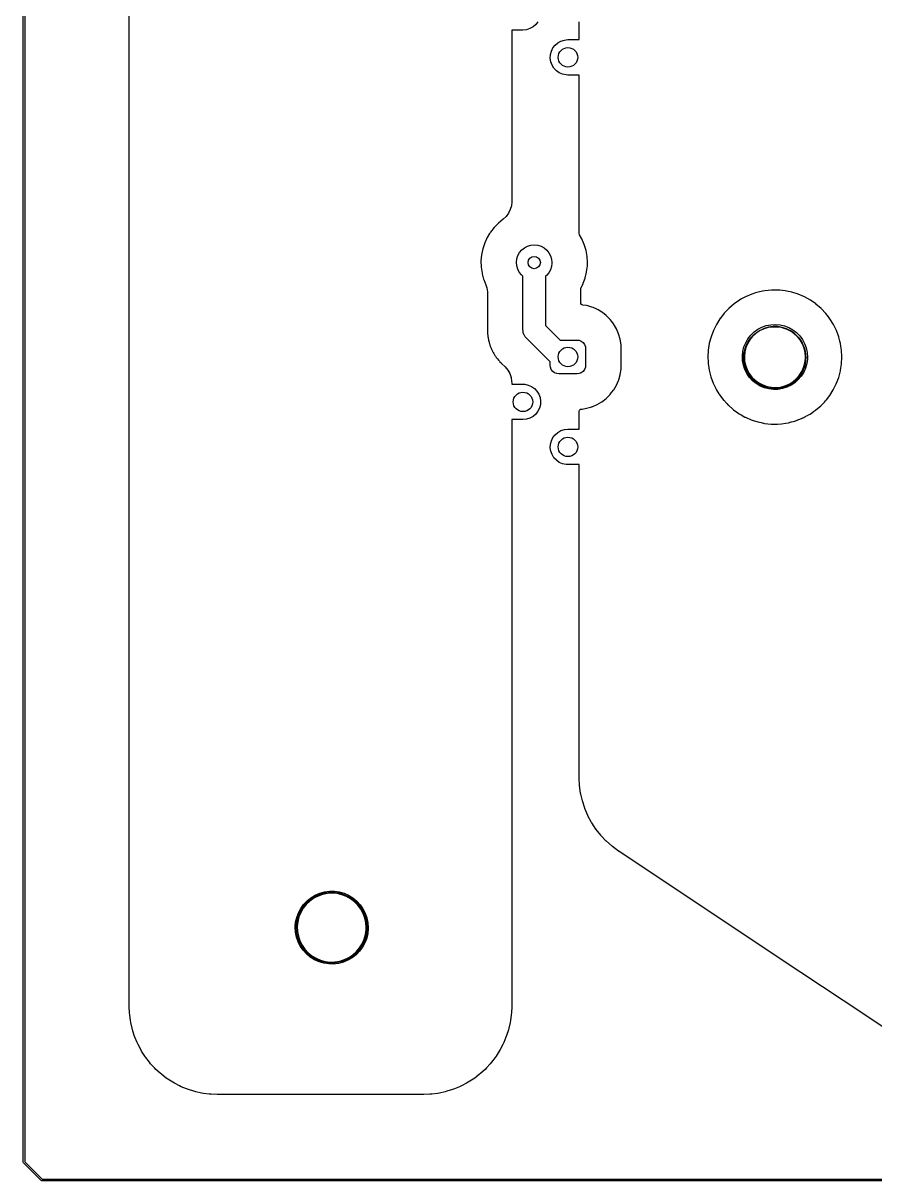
# Model space of a CAD drawing. Extents: x 0 to 145, y 0 to 145.
# Drawn here: x -0.1 to 48, y -0.1 to 65.3 of the extents above; entities that cross this region are included whole.
import ezdxf

# ---------------------------------------------------------------- set-up
doc = ezdxf.new("R2010")
doc.units = 0
doc.layers.add('BLACK', color=7, linetype='CONTINUOUS')

msp = doc.modelspace()

# ---------------------------------------------------------------- linework, layer by layer
at = {"layer": 'BLACK', "linetype": 'CONTINUOUS'}
for p, q in [((-0.05, 1), (-0.05, 144)), ((0.05, 143.979), (0.05, 1.02071)), ((5.94, 9.84769), (5.94, 111.552)), ((29.013, 65.4101), (28.8892, 65.2504)), ((31.34, 64.4), (31.34, 65.4074)), ((28.165, 64.94), (27.53, 64.94)), ((27.53, 64.94), (27.53, 55.2467)), ((28.3661, 64.9604), (28.165, 64.94)), ((28.5589, 65.0209), (28.3661, 64.9604)), ((28.7357, 65.1189), (28.5589, 65.0209)), ((28.8892, 65.2504), (28.7357, 65.1189)), ((29.857, 63.9299), (29.9808, 64.0896)), ((29.9808, 64.0896), (30.1343, 64.2211)), ((30.1343, 64.2211), (30.3111, 64.3191)), ((30.3111, 64.3191), (30.5039, 64.3796)), ((30.5039, 64.3796), (30.705, 64.4)), ((30.705, 64.4), (31.34, 64.4)), ((29.7061, 63.3535), (29.7162, 63.5457)), ((29.7162, 63.5457), (29.7164, 63.5466)), ((29.7164, 63.5466), (29.7168, 63.553)), ((29.7168, 63.553), (29.7677, 63.7486)), ((29.7677, 63.7486), (29.857, 63.9299)), ((29.7063, 63.3526), (29.7061, 63.3535)), ((29.7062, 63.3511), (29.7063, 63.3526)), ((29.7364, 63.1513), (29.7062, 63.3511)), ((29.8062, 62.9616), (29.7364, 63.1513)), ((29.9127, 62.7899), (29.8062, 62.9616)), ((30.0516, 62.643), (29.9127, 62.7899)), ((30.2171, 62.5271), (30.0516, 62.643)), ((30.4026, 62.4468), (30.2171, 62.5271)), ((30.6005, 62.4055), (30.4026, 62.4468)), ((30.705, 62.4), (30.6005, 62.4055)), ((31.34, 62.4), (30.705, 62.4)), ((31.34, 53.4465), (31.34, 62.4)), ((27.5096, 55.0201), (27.4491, 54.8008)), ((27.53, 55.2467), (27.5096, 55.0201)), ((27.2166, 54.4118), (27.0544, 54.2563)), ((27.3504, 54.5958), (27.2166, 54.4118)), ((27.4491, 54.8008), (27.3504, 54.5958)), ((26.5455, 53.7976), (26.332, 53.5253)), ((26.7253, 53.9793), (26.5455, 53.7976)), ((26.7632, 54.0176), (26.7253, 53.9793)), ((26.7889, 54.0436), (26.7632, 54.0176)), ((26.7632, 54.0176), (26.7632, 54.0176)), ((27.0544, 54.2563), (26.7889, 54.0436)), ((26.1512, 53.2303), (26.0055, 52.9164)), ((26.2839, 53.447), (26.1512, 53.2303)), ((26.3129, 53.4942), (26.2839, 53.447)), ((26.332, 53.5253), (26.3129, 53.4942)), ((26.3129, 53.4942), (26.3129, 53.4942)), ((31.3566, 53.3841), (31.34, 53.4465)), ((31.4921, 53.1464), (31.3566, 53.3841)), ((31.6279, 52.8281), (31.4921, 53.1464)), ((25.8968, 52.5879), (25.8267, 52.2491)), ((26.0055, 52.9164), (25.8968, 52.5879)), ((27.8809, 52.2039), (27.9749, 52.375)), ((27.9749, 52.375), (28.1003, 52.5245)), ((28.1003, 52.5245), (28.2524, 52.6468)), ((28.2524, 52.6468), (28.4254, 52.7372)), ((28.4254, 52.7372), (28.6126, 52.7923)), ((28.6126, 52.7923), (28.807, 52.81)), ((28.807, 52.81), (29.0011, 52.7896)), ((29.0011, 52.7896), (29.1875, 52.7319)), ((29.1875, 52.7319), (29.3592, 52.639)), ((29.3592, 52.639), (29.5096, 52.5146)), ((29.5096, 52.5146), (29.6329, 52.3634)), ((29.6329, 52.3634), (29.7245, 52.1911)), ((31.7262, 52.4963), (31.6279, 52.8281)), ((31.7857, 52.1555), (31.7262, 52.4963)), ((25.8267, 52.2491), (25.7959, 51.9044)), ((25.7959, 51.9044), (25.805, 51.5585)), ((27.8001, 51.824), (27.8219, 52.0179)), ((27.8164, 51.6295), (27.8001, 51.824)), ((27.8219, 52.0179), (27.8809, 52.2039)), ((29.7245, 52.1911), (29.781, 52.0042)), ((29.7996, 51.7821), (29.7751, 51.5885)), ((29.781, 52.0042), (29.8, 51.81)), ((29.8, 51.81), (29.7996, 51.7821)), ((31.7859, 52.1518), (31.7857, 52.1555)), ((31.8054, 51.8128), (31.7859, 52.1518)), ((31.7859, 52.1518), (31.7859, 52.1518)), ((31.7997, 51.6213), (31.8056, 51.81)), ((31.8056, 51.81), (31.8054, 51.8128)), ((25.805, 51.5585), (25.8537, 51.2159)), ((25.8537, 51.2159), (25.863, 51.1806)), ((25.863, 51.1806), (25.9258, 50.9413)), ((27.8702, 51.4419), (27.8164, 51.6295)), ((27.9594, 51.2683), (27.8702, 51.4419)), ((28.0807, 51.1153), (27.9594, 51.2683)), ((28.165, 51.0436), (28.0807, 51.1153)), ((28.165, 48), (28.165, 51.0436)), ((29.4896, 51.0858), (29.435, 51.0432)), ((29.435, 51.0432), (29.435, 48.263)), ((29.6171, 51.2336), (29.4896, 51.0858)), ((29.7135, 51.4033), (29.6171, 51.2336)), ((29.7751, 51.5885), (29.7135, 51.4033)), ((31.6782, 50.9448), (31.7572, 51.2742)), ((31.7572, 51.2742), (31.7581, 51.2778)), ((31.7572, 51.2742), (31.7572, 51.2742)), ((31.7581, 51.2778), (31.7997, 51.6213)), ((25.9258, 50.9413), (25.9415, 50.8812)), ((25.9415, 50.8812), (25.9548, 50.8472)), ((25.9548, 50.8472), (26.0672, 50.5588)), ((26.0672, 50.5588), (26.0652, 50.558)), ((26.0652, 50.558), (26.1251, 50.3885)), ((26.1251, 50.3885), (26.1614, 50.1639)), ((31.4355, 50.3421), (31.4489, 50.3987)), ((31.4489, 50.3987), (31.5568, 50.6131)), ((31.5568, 50.6131), (31.5584, 50.6163)), ((31.5568, 50.6131), (31.5568, 50.6131)), ((31.5584, 50.6163), (31.5692, 50.6458)), ((31.5692, 50.6458), (31.6761, 50.9379)), ((31.6761, 50.9379), (31.6773, 50.9413)), ((31.6761, 50.9379), (31.6761, 50.9379)), ((31.6773, 50.9413), (31.6781, 50.9448)), ((31.6781, 50.9448), (31.6782, 50.9448)), ((26.1614, 50.1639), (26.1645, 50.0747)), ((26.1645, 50.0747), (26.1645, 48.1438)), ((31.4355, 49.5382), (31.4355, 50.3421)), ((40.3927, 49.6896), (40.3853, 49.6845)), ((40.3953, 49.6914), (40.3927, 49.6896)), ((40.3927, 49.6896), (40.3927, 49.6896)), ((40.4742, 49.735), (40.3953, 49.6914)), ((40.7277, 49.8749), (40.4742, 49.735)), ((40.7305, 49.8765), (40.7277, 49.8749)), ((40.7277, 49.8749), (40.7277, 49.8749)), ((40.7334, 49.8777), (40.7305, 49.8765)), ((41.0797, 50.0254), (40.7334, 49.8777)), ((40.7334, 49.8777), (40.7334, 49.8777)), ((41.0826, 50.0267), (41.0797, 50.0254)), ((41.2939, 50.0925), (41.0826, 50.0267)), ((41.4451, 50.1395), (41.2939, 50.0925)), ((41.4481, 50.1405), (41.4451, 50.1395)), ((41.4451, 50.1395), (41.4451, 50.1395)), ((41.4512, 50.1411), (41.4481, 50.1405)), ((41.6946, 50.1906), (41.4512, 50.1411)), ((41.4512, 50.1411), (41.4512, 50.1411)), ((41.8233, 50.2168), (41.6946, 50.1906)), ((41.8264, 50.2171), (41.8233, 50.2168)), ((42.0143, 50.2359), (41.8264, 50.2171)), ((41.8264, 50.2171), (41.8264, 50.2171)), ((42.2042, 50.2548), (42.0143, 50.2359)), ((42.3949, 50.2545), (42.2042, 50.2548)), ((42.5838, 50.2542), (42.3949, 50.2545)), ((42.587, 50.2542), (42.5838, 50.2542)), ((42.5838, 50.2542), (42.5838, 50.2542)), ((42.5902, 50.2538), (42.587, 50.2542)), ((42.6739, 50.2452), (42.5902, 50.2538)), ((42.5902, 50.2538), (42.5902, 50.2538)), ((42.9678, 50.2148), (42.6739, 50.2452)), ((42.9709, 50.2142), (42.9678, 50.2148)), ((43.042, 50.1994), (42.9709, 50.2142)), ((42.9709, 50.2142), (42.9709, 50.2142)), ((43.3427, 50.1372), (43.042, 50.1994)), ((43.7078, 50.0221), (43.3427, 50.1372)), ((43.7107, 50.0208), (43.7078, 50.0221)), ((44.0564, 49.8719), (43.7107, 50.0208)), ((43.7107, 50.0208), (43.7107, 50.0208)), ((44.0565, 49.8719), (44.0564, 49.8719)), ((44.0594, 49.8706), (44.0565, 49.8719)), ((44.3939, 49.6845), (44.0594, 49.8706)), ((31.4404, 49.5033), (31.4355, 49.5382)), ((31.4785, 49.4434), (31.4404, 49.5033)), ((31.543, 49.4136), (31.4785, 49.4434)), ((31.745, 49.3835), (31.543, 49.4136)), ((31.749, 49.383), (31.745, 49.3835)), ((31.745, 49.3835), (31.745, 49.3835)), ((31.7529, 49.3819), (31.749, 49.383)), ((31.8305, 49.36), (31.7529, 49.3819)), ((31.7529, 49.3819), (31.7529, 49.3819)), ((32.0531, 49.2972), (31.8305, 49.36)), ((32.1232, 49.2674), (32.0531, 49.2972)), ((32.3402, 49.175), (32.1232, 49.2674)), ((32.3439, 49.1735), (32.3402, 49.175)), ((32.3402, 49.175), (32.3402, 49.175)), ((32.4147, 49.132), (32.3439, 49.1735)), ((32.6131, 49.0158), (32.4147, 49.132)), ((39.7413, 49.1745), (39.525, 48.9481)), ((39.7873, 49.2226), (39.7413, 49.1745)), ((39.7895, 49.2249), (39.7873, 49.2226)), ((39.7873, 49.2226), (39.7873, 49.2226)), ((40.0806, 49.4735), (39.7895, 49.2249)), ((40.3853, 49.6845), (40.0806, 49.4735)), ((44.3965, 49.6826), (44.3939, 49.6845)), ((44.6953, 49.4742), (44.3965, 49.6826)), ((44.7078, 49.4654), (44.6953, 49.4742)), ((44.9981, 49.2158), (44.7078, 49.4654)), ((45.2616, 48.9381), (44.9981, 49.2158)), ((32.6166, 49.0138), (32.6131, 49.0158)), ((32.6131, 49.0158), (32.6131, 49.0158)), ((32.6198, 49.0113), (32.6166, 49.0138)), ((32.6505, 48.9877), (32.6198, 49.0113)), ((32.6198, 49.0113), (32.6198, 49.0113)), ((32.8668, 48.8208), (32.6505, 48.9877)), ((32.8696, 48.8179), (32.8668, 48.8208)), ((32.883, 48.8046), (32.8696, 48.8179)), ((33.0904, 48.5975), (32.883, 48.8046)), ((33.0929, 48.5944), (33.0904, 48.5975)), ((33.1857, 48.4744), (33.0929, 48.5944)), ((33.0929, 48.5944), (33.0929, 48.5944)), ((33.2839, 48.3477), (33.1857, 48.4744)), ((39.2814, 48.6325), (39.0864, 48.3217)), ((39.2882, 48.6433), (39.2814, 48.6325)), ((39.2899, 48.646), (39.2882, 48.6433)), ((39.2882, 48.6433), (39.2882, 48.6433)), ((39.4217, 48.8153), (39.2899, 48.646)), ((39.5231, 48.9456), (39.4217, 48.8153)), ((39.525, 48.9481), (39.5231, 48.9456)), ((39.5231, 48.9456), (39.5231, 48.9456)), ((45.2635, 48.9356), (45.2616, 48.9381)), ((45.4164, 48.7378), (45.2635, 48.9356)), ((45.2635, 48.9356), (45.2635, 48.9356)), ((45.4957, 48.6352), (45.4164, 48.7378)), ((45.698, 48.3102), (45.4957, 48.6352)), ((26.1642, 48.1238), (26.1611, 48.0922)), ((26.1611, 48.0922), (26.1621, 48.0534)), ((26.1621, 48.0534), (26.1641, 47.979)), ((26.1641, 47.979), (26.1645, 47.9457)), ((26.1645, 48.1438), (26.1642, 48.1238)), ((26.1645, 47.9457), (26.1645, 47.9181)), ((26.1645, 47.9181), (26.1657, 47.8988)), ((26.1657, 47.8988), (26.166, 47.8877)), ((26.166, 47.8877), (26.1671, 47.8629)), ((26.1671, 47.8629), (26.1695, 47.7699)), ((26.1695, 47.7699), (26.1753, 47.7315)), ((26.1753, 47.7315), (26.1759, 47.7242)), ((28.1712, 47.9505), (28.165, 48)), ((28.1728, 47.9007), (28.1712, 47.9505)), ((28.1812, 47.8718), (28.1728, 47.9007)), ((28.1849, 47.8421), (28.1812, 47.8718)), ((28.2033, 47.7957), (28.1849, 47.8421)), ((28.2172, 47.7478), (28.2033, 47.7957)), ((28.2325, 47.722), (28.2172, 47.7478)), ((29.435, 48.263), (30.2655, 47.4325)), ((33.444, 48.0753), (33.2839, 48.3477)), ((33.5682, 47.7847), (33.444, 48.0753)), ((33.6545, 47.4807), (33.5682, 47.7847)), ((38.9168, 47.9786), (38.7827, 47.62)), ((39.0864, 48.3217), (38.9168, 47.9786)), ((41.0296, 47.713), (41.2174, 47.8922)), ((41.3402, 47.8428), (41.1497, 47.6728)), ((41.2174, 47.8922), (41.4286, 48.0432)), ((41.5538, 47.9828), (41.3402, 47.8428)), ((41.4286, 48.0432), (41.659, 48.1628)), ((41.7857, 48.0897), (41.5538, 47.9828)), ((41.659, 48.1628), (41.904, 48.2489)), ((42.0308, 48.1612), (41.7857, 48.0897)), ((41.904, 48.2489), (42.1586, 48.2995)), ((42.2838, 48.1956), (42.0308, 48.1612)), ((42.1586, 48.2995), (42.4179, 48.3138)), ((42.5392, 48.1923), (42.2838, 48.1956)), ((42.4179, 48.3138), (42.6765, 48.2914)), ((42.7912, 48.1512), (42.5392, 48.1923)), ((42.6765, 48.2914), (42.9294, 48.2327)), ((43.0344, 48.0734), (42.7912, 48.1512)), ((42.9294, 48.2327), (43.1716, 48.1391)), ((43.2634, 47.9604), (43.0344, 48.0734)), ((43.1716, 48.1391), (43.3981, 48.0122)), ((43.4732, 47.8149), (43.2634, 47.9604)), ((43.3981, 48.0122), (43.6045, 47.8547)), ((43.6592, 47.6399), (43.4732, 47.8149)), ((43.6045, 47.8547), (43.7866, 47.6697)), ((45.6994, 48.3074), (45.698, 48.3102)), ((45.6994, 48.3073), (45.6994, 48.3074)), ((45.865, 47.9693), (45.6994, 48.3073)), ((45.8664, 47.9664), (45.865, 47.9693)), ((45.9992, 47.6074), (45.8664, 47.9664)), ((26.1759, 47.7242), (26.1768, 47.7169)), ((26.1768, 47.7169), (26.1792, 47.6782)), ((26.1792, 47.6782), (26.1862, 47.6401)), ((26.1862, 47.6401), (26.1862, 47.6401)), ((26.1862, 47.6401), (26.1961, 47.5867)), ((26.1961, 47.5867), (26.2034, 47.543)), ((26.2034, 47.543), (26.2172, 47.451)), ((26.2172, 47.451), (26.2275, 47.4137)), ((26.2275, 47.4137), (26.2291, 47.4064)), ((26.2291, 47.4064), (26.2309, 47.3993)), ((26.2309, 47.3993), (26.2379, 47.3612)), ((26.2379, 47.3612), (26.2496, 47.3242)), ((26.2496, 47.3242), (26.2496, 47.3242)), ((26.2496, 47.3242), (26.2659, 47.2725)), ((26.2659, 47.2725), (26.2785, 47.23)), ((26.2785, 47.23), (26.3033, 47.1403)), ((26.3033, 47.1403), (26.3182, 47.1045)), ((26.3182, 47.1045), (26.3206, 47.0976)), ((26.3206, 47.0976), (26.3232, 47.0907)), ((26.3232, 47.0907), (26.3349, 47.0537)), ((28.2435, 47.6941), (28.2325, 47.722)), ((28.2729, 47.6537), (28.2435, 47.6941)), ((28.2983, 47.6108), (28.2729, 47.6537)), ((28.3312, 47.5734), (28.2983, 47.6108)), ((28.3371, 47.5653), (28.3312, 47.5734)), ((28.3417, 47.5615), (28.3371, 47.5653)), ((28.351, 47.551), (28.3417, 47.5615)), ((29.705, 46.197), (28.351, 47.551)), ((30.2655, 47.4325), (31.2287, 47.4325)), ((31.2287, 47.4325), (31.331, 47.4214)), ((31.331, 47.4214), (31.4575, 47.374)), ((31.4575, 47.374), (31.5655, 47.293)), ((31.5655, 47.293), (31.6465, 47.185)), ((31.6465, 47.185), (31.6939, 47.0585)), ((33.7015, 47.1682), (33.6545, 47.4807)), ((33.7055, 47.0779), (33.7015, 47.1682)), ((33.7055, 46.4892), (33.7055, 47.0779)), ((38.6851, 47.2465), (38.6466, 47.0004)), ((38.6856, 47.2497), (38.6851, 47.2465)), ((38.6851, 47.2465), (38.6851, 47.2465)), ((38.7827, 47.62), (38.6856, 47.2497)), ((40.641, 47.044), (40.7384, 47.2846)), ((40.7384, 47.2846), (40.8688, 47.5091)), ((40.854, 47.2581), (40.7552, 47.0227)), ((40.9864, 47.4764), (40.854, 47.2581)), ((40.8688, 47.5091), (41.0296, 47.713)), ((41.1497, 47.6728), (40.9864, 47.4764)), ((43.8173, 47.4394), (43.6592, 47.6399)), ((43.7866, 47.6697), (43.9409, 47.4609)), ((43.944, 47.2177), (43.8173, 47.4394)), ((43.9409, 47.4609), (44.0642, 47.2324)), ((44.0365, 46.9797), (43.944, 47.2177)), ((44.0642, 47.2324), (44.154, 46.9888)), ((46, 47.6043), (45.9992, 47.6074)), ((46.0591, 47.3761), (46, 47.6043)), ((46, 47.6043), (46, 47.6043)), ((46.0951, 47.2367), (46.0591, 47.3761)), ((46.0956, 47.2336), (46.0951, 47.2367)), ((46.1164, 47.0977), (46.0956, 47.2336)), ((46.0956, 47.2336), (46.0956, 47.2336)), ((46.153, 46.8583), (46.1164, 47.0977)), ((26.3349, 47.0537), (26.3735, 46.969)), ((26.3735, 46.969), (26.3911, 46.9284)), ((26.3911, 46.9284), (26.4267, 46.8425)), ((26.4267, 46.8425), (26.4458, 46.8087)), ((26.4458, 46.8087), (26.4491, 46.8021)), ((26.4491, 46.8021), (26.4525, 46.7956)), ((26.4525, 46.7956), (26.4686, 46.7604)), ((26.4686, 46.7604), (26.4888, 46.7273)), ((26.4888, 46.7273), (26.5172, 46.681)), ((26.5172, 46.681), (26.5397, 46.6429)), ((26.5397, 46.6429), (26.5855, 46.5619)), ((26.5855, 46.5619), (26.6085, 46.5307)), ((26.6085, 46.5307), (26.6126, 46.5245)), ((26.6126, 46.5245), (26.6168, 46.5185)), ((26.6168, 46.5185), (26.637, 46.4855)), ((26.637, 46.4855), (26.6612, 46.4551)), ((26.6612, 46.4551), (26.6612, 46.4551)), ((26.6612, 46.4551), (26.6949, 46.4126)), ((31.6939, 47.0585), (31.705, 46.9562)), ((31.705, 46.9562), (31.705, 46.0037)), ((33.7055, 45.8821), (33.7055, 46.4892)), ((38.6248, 46.8425), (38.6057, 46.4892)), ((38.6057, 46.4892), (38.6058, 46.486)), ((38.6058, 46.486), (38.6196, 46.1943)), ((38.6262, 46.8683), (38.6248, 46.8425)), ((38.6264, 46.8715), (38.6262, 46.8683)), ((38.6262, 46.8683), (38.6262, 46.8683)), ((38.6466, 47.0004), (38.6264, 46.8715)), ((40.5519, 46.5337), (40.5784, 46.792)), ((40.5524, 46.5211), (40.5519, 46.5337)), ((40.5621, 46.2743), (40.5524, 46.5211)), ((40.5784, 46.792), (40.641, 47.044)), ((40.6924, 46.7752), (40.6668, 46.5211)), ((40.6668, 46.5211), (40.679, 46.266)), ((40.7552, 47.0227), (40.6924, 46.7752)), ((44.0929, 46.7306), (44.0365, 46.9797)), ((44.1118, 46.476), (44.0929, 46.7306)), ((44.1095, 46.3858), (44.1118, 46.476)), ((44.154, 46.9888), (44.2087, 46.735)), ((44.2087, 46.735), (44.227, 46.476)), ((44.227, 46.476), (44.2234, 46.3606)), ((46.1525, 46.1068), (46.1722, 46.4479)), ((46.1531, 46.8552), (46.153, 46.8583)), ((46.1719, 46.4855), (46.1531, 46.8552)), ((46.1531, 46.8552), (46.1531, 46.8552)), ((46.1724, 46.476), (46.1719, 46.4855)), ((46.1722, 46.4479), (46.1723, 46.4496)), ((46.1723, 46.4496), (46.1724, 46.476)), ((26.6949, 46.4126), (26.7219, 46.3775)), ((26.7219, 46.3775), (26.7773, 46.3027)), ((26.7773, 46.3027), (26.7997, 46.2782)), ((26.7997, 46.2782), (26.8162, 46.2602)), ((26.8162, 46.2602), (26.8158, 46.2599)), ((26.8158, 46.2599), (26.8187, 46.2571)), ((26.8187, 46.2571), (26.8377, 46.2332)), ((26.8377, 46.2332), (26.8654, 46.206)), ((26.8654, 46.206), (26.9472, 46.1255)), ((26.9472, 46.1255), (26.9551, 46.1177)), ((26.9551, 46.1177), (27.1583, 45.9145)), ((27.1583, 45.9145), (27.3041, 45.7399)), ((29.705, 46.0037), (29.705, 46.197)), ((29.7161, 45.9015), (29.705, 46.0037)), ((29.7635, 45.775), (29.7161, 45.9015)), ((29.8445, 45.667), (29.7635, 45.775)), ((31.6465, 45.775), (31.5655, 45.667)), ((31.6939, 45.9015), (31.6465, 45.775)), ((31.705, 46.0037), (31.6939, 45.9015)), ((33.6555, 45.4835), (33.7019, 45.7961)), ((33.7019, 45.7961), (33.7055, 45.8821)), ((38.6196, 46.1943), (38.6237, 46.1068)), ((38.6237, 46.1068), (38.6803, 45.7282)), ((40.6087, 46.0189), (40.5621, 46.2743)), ((40.6909, 45.7726), (40.6087, 46.0189)), ((40.679, 46.266), (40.7288, 46.0156)), ((40.807, 45.5404), (40.6909, 45.7726)), ((40.7288, 46.0156), (40.8151, 45.7753)), ((40.8151, 45.7753), (40.936, 45.5503)), ((43.903, 45.6539), (44.0079, 45.8868)), ((44.0079, 45.8868), (44.0772, 46.1325)), ((44.1183, 45.8534), (44.0134, 45.6159)), ((44.0772, 46.1325), (44.1095, 46.3858)), ((44.1888, 46.1033), (44.1183, 45.8534)), ((44.2234, 46.3606), (44.1888, 46.1033)), ((46.0964, 45.7313), (46.1497, 46.0642)), ((46.1497, 46.0642), (46.1502, 46.0674)), ((46.1502, 46.0674), (46.1525, 46.1068)), ((27.3041, 45.7399), (27.4164, 45.542)), ((27.4164, 45.542), (27.4915, 45.3273)), ((27.4915, 45.3273), (27.5271, 45.1026)), ((29.9525, 45.586), (29.8445, 45.667)), ((30.079, 45.5386), (29.9525, 45.586)), ((30.1812, 45.5275), (30.079, 45.5386)), ((31.2287, 45.5275), (30.1812, 45.5275)), ((31.331, 45.5386), (31.2287, 45.5275)), ((31.4575, 45.586), (31.331, 45.5386)), ((31.5655, 45.667), (31.4575, 45.586)), ((33.4475, 44.8923), (33.5609, 45.1586)), ((33.5609, 45.1586), (33.5697, 45.1794)), ((33.5697, 45.1794), (33.6507, 45.4665)), ((33.6507, 45.4665), (33.6544, 45.4796)), ((33.6544, 45.4796), (33.6555, 45.4835)), ((33.6544, 45.4796), (33.6544, 45.4796)), ((38.6803, 45.7282), (38.7748, 45.3572)), ((38.7748, 45.3572), (38.9064, 44.9977)), ((40.9546, 45.3268), (40.807, 45.5404)), ((40.936, 45.5503), (41.0888, 45.3457)), ((41.1308, 45.1362), (40.9546, 45.3268)), ((41.0888, 45.3457), (41.2701, 45.166)), ((41.3321, 44.9722), (41.1308, 45.1362)), ((41.2701, 45.166), (41.476, 45.015)), ((43.4016, 45.0822), (43.5965, 45.2472)), ((43.7089, 45.1969), (43.5155, 45.0237)), ((43.5965, 45.2472), (43.7649, 45.4392)), ((43.876, 45.3957), (43.7089, 45.1969)), ((43.7649, 45.4392), (43.903, 45.6539)), ((44.0134, 45.6159), (43.876, 45.3957)), ((45.8559, 44.9613), (45.9912, 45.3194)), ((45.9912, 45.3194), (46.0897, 45.6894)), ((46.0897, 45.6894), (46.0964, 45.7313)), ((27.5271, 45.1026), (27.53, 45.0172)), ((27.53, 45.0172), (27.53, 44.94)), ((27.53, 44.94), (28.165, 44.94)), ((28.165, 44.94), (28.2695, 44.9345)), ((28.2695, 44.9345), (28.4674, 44.8932)), ((28.4674, 44.8932), (28.6529, 44.8129)), ((28.6529, 44.8129), (28.8184, 44.697)), ((28.8184, 44.697), (28.9573, 44.5501)), ((28.9573, 44.5501), (29.0638, 44.3784)), ((33.0957, 44.3689), (33.2838, 44.6127)), ((33.2838, 44.6127), (33.2863, 44.6159)), ((33.2838, 44.6127), (33.2838, 44.6127)), ((33.2863, 44.6159), (33.446, 44.8886)), ((33.446, 44.8886), (33.4475, 44.8923)), ((33.4475, 44.8923), (33.4475, 44.8923)), ((38.9064, 44.9977), (39.0736, 44.6534)), ((39.0736, 44.6534), (39.0753, 44.6506)), ((39.0753, 44.6506), (39.0753, 44.6506)), ((39.0753, 44.6506), (39.232, 44.3968)), ((41.5546, 44.8383), (41.3321, 44.9722)), ((41.476, 45.015), (41.702, 44.8961)), ((41.7936, 44.7371), (41.5546, 44.8383)), ((41.702, 44.8961), (41.9431, 44.8119)), ((42.0446, 44.6706), (41.7936, 44.7371)), ((41.9431, 44.8119), (42.194, 44.7643)), ((42.3024, 44.64), (42.0446, 44.6706)), ((42.194, 44.7643), (42.4491, 44.7542)), ((42.562, 44.6462), (42.3024, 44.64)), ((42.4491, 44.7542), (42.703, 44.782)), ((42.8181, 44.6888), (42.562, 44.6462)), ((42.703, 44.782), (42.9499, 44.847)), ((43.0656, 44.7671), (42.8181, 44.6888)), ((42.9499, 44.847), (43.1845, 44.9478)), ((43.2997, 44.8795), (43.0656, 44.7671)), ((43.1845, 44.9478), (43.4016, 45.0822)), ((43.5155, 45.0237), (43.2997, 44.8795)), ((45.4806, 44.2952), (45.6851, 44.6187)), ((45.6851, 44.6187), (45.6865, 44.6216)), ((45.6865, 44.6216), (45.8545, 44.9585)), ((45.6865, 44.6216), (45.6865, 44.6216)), ((45.8545, 44.9585), (45.8559, 44.9613)), ((29.0638, 44.3784), (29.1336, 44.1887)), ((29.1336, 44.1887), (29.1638, 43.9888)), ((29.1639, 43.9865), (29.1538, 43.7943)), ((29.1638, 43.9888), (29.1637, 43.9874)), ((29.1637, 43.9874), (29.1639, 43.9865)), ((32.3478, 43.7885), (32.6202, 43.9486)), ((32.6202, 43.9486), (32.6233, 43.9511)), ((32.6233, 43.9511), (32.8669, 44.1396)), ((32.8669, 44.1396), (32.87, 44.1421)), ((32.8669, 44.1396), (32.8669, 44.1396)), ((32.87, 44.1421), (33.0622, 44.3346)), ((33.0622, 44.3346), (33.0904, 44.3629)), ((33.0904, 44.3629), (33.0933, 44.3657)), ((33.0933, 44.3657), (33.0957, 44.3689)), ((39.232, 44.3968), (39.2329, 44.3954)), ((39.2329, 44.3954), (39.2629, 44.3454)), ((39.2629, 44.3454), (39.2649, 44.3428)), ((39.2649, 44.3428), (39.266, 44.3411)), ((39.266, 44.3411), (39.2711, 44.3337)), ((39.2711, 44.3337), (39.2748, 44.3276)), ((39.2748, 44.3276), (39.2767, 44.3251)), ((39.2767, 44.3251), (39.2767, 44.3251)), ((39.2767, 44.3251), (39.3358, 44.2482)), ((39.3358, 44.2482), (39.3366, 44.247)), ((39.3366, 44.247), (39.4947, 44.0361)), ((39.4947, 44.0361), (39.4969, 44.0337)), ((39.4969, 44.0337), (39.4969, 44.0337)), ((39.4969, 44.0337), (39.668, 43.8487)), ((39.668, 43.8487), (39.7571, 43.7522)), ((44.9811, 43.7204), (45.1797, 43.9267)), ((45.1797, 43.9267), (45.2443, 43.9939)), ((45.2443, 43.9939), (45.2498, 44.0008)), ((45.2498, 44.0008), (45.2979, 44.0622)), ((45.2979, 44.0622), (45.4806, 44.2952)), ((28.8892, 43.2504), (28.7357, 43.1189)), ((29.013, 43.4101), (28.8892, 43.2504)), ((29.1023, 43.5914), (29.013, 43.4101)), ((29.1532, 43.787), (29.1023, 43.5914)), ((29.1536, 43.7934), (29.1532, 43.787)), ((29.1538, 43.7943), (29.1536, 43.7934)), ((31.34, 43.4074), (31.36, 43.4755)), ((31.34, 42.4), (31.34, 43.4074)), ((31.36, 43.4755), (31.4137, 43.522)), ((31.4137, 43.522), (31.4473, 43.532)), ((31.4473, 43.532), (31.5022, 43.5402)), ((31.5022, 43.5402), (31.7532, 43.578)), ((31.7532, 43.578), (31.7571, 43.579)), ((31.7571, 43.579), (31.9081, 43.6219)), ((31.7571, 43.579), (31.7571, 43.579)), ((31.9081, 43.6219), (32.0572, 43.6643)), ((32.0572, 43.6643), (32.0771, 43.6727)), ((32.0771, 43.6727), (32.1187, 43.6905)), ((32.1187, 43.6905), (32.3478, 43.7885)), ((39.7571, 43.7522), (39.7595, 43.7501)), ((39.7595, 43.7501), (40.0258, 43.5158)), ((40.0258, 43.5158), (40.0473, 43.4969)), ((40.0473, 43.4969), (40.0499, 43.495)), ((40.0499, 43.495), (40.0499, 43.495)), ((40.0499, 43.495), (40.288, 43.3255)), ((40.288, 43.3255), (40.3622, 43.2727)), ((40.3622, 43.2727), (40.365, 43.2711)), ((40.365, 43.2711), (40.365, 43.2711)), ((40.365, 43.2711), (40.485, 43.203)), ((40.485, 43.203), (40.6985, 43.082)), ((44.1394, 43.1265), (44.2264, 43.17)), ((44.2264, 43.17), (44.2293, 43.1714)), ((44.2264, 43.17), (44.2264, 43.17)), ((44.2293, 43.1714), (44.2756, 43.2008)), ((44.2756, 43.2008), (44.2827, 43.205)), ((44.2827, 43.205), (44.2854, 43.2065)), ((44.2854, 43.2065), (44.3714, 43.2536)), ((44.3714, 43.2536), (44.5283, 43.3614)), ((44.5283, 43.3614), (44.532, 43.3639)), ((44.532, 43.3639), (44.5555, 43.3788)), ((44.5555, 43.3788), (44.5647, 43.3861)), ((44.5647, 43.3861), (44.5715, 43.3911)), ((44.5715, 43.3911), (44.6869, 43.4704)), ((44.6869, 43.4704), (44.6894, 43.4725)), ((44.6894, 43.4725), (44.9764, 43.716)), ((44.6894, 43.4725), (44.6894, 43.4725)), ((44.9764, 43.716), (44.9765, 43.716)), ((44.9765, 43.716), (44.9789, 43.7181)), ((44.9789, 43.7181), (44.9811, 43.7203)), ((44.9811, 43.7203), (44.9811, 43.7204)), ((28.165, 42.94), (27.53, 42.94)), ((27.53, 42.94), (27.53, 9.84769)), ((28.3661, 42.9604), (28.165, 42.94)), ((28.5589, 43.0209), (28.3661, 42.9604)), ((28.7357, 43.1189), (28.5589, 43.0209)), ((40.6985, 43.082), (40.7014, 43.0807)), ((40.7014, 43.0807), (40.7014, 43.0807)), ((40.7014, 43.0807), (40.7264, 43.0698)), ((40.7264, 43.0698), (41.0525, 42.927)), ((41.0525, 42.927), (41.0556, 42.926)), ((41.0556, 42.926), (41.0556, 42.926)), ((41.0556, 42.926), (41.1072, 42.9095)), ((41.1072, 42.9095), (41.4207, 42.8091)), ((41.4207, 42.8091), (41.6098, 42.7694)), ((41.6098, 42.7694), (41.7958, 42.7304)), ((41.7958, 42.7304), (41.7958, 42.7304)), ((41.7958, 42.7304), (41.799, 42.7297)), ((41.799, 42.7297), (42.1835, 42.6897)), ((42.1835, 42.6897), (42.1859, 42.6896)), ((42.1859, 42.6896), (42.1859, 42.6896)), ((42.1859, 42.6896), (42.1875, 42.6896)), ((42.1875, 42.6896), (42.1899, 42.6895)), ((42.1899, 42.6895), (42.4766, 42.6895)), ((42.4766, 42.6895), (42.4782, 42.6896)), ((42.4782, 42.6896), (42.5358, 42.6925)), ((42.4782, 42.6896), (42.4782, 42.6896)), ((42.5358, 42.6925), (42.766, 42.7044)), ((42.766, 42.7044), (43.0107, 42.7425)), ((43.0107, 42.7425), (43.1448, 42.7634)), ((43.1448, 42.7634), (43.148, 42.7639)), ((43.1448, 42.7634), (43.1448, 42.7634)), ((43.148, 42.7639), (43.3145, 42.8077)), ((43.3145, 42.8077), (43.3146, 42.8075)), ((43.3146, 42.8075), (43.3154, 42.8079)), ((43.3154, 42.8079), (43.3171, 42.8082)), ((43.3171, 42.8082), (43.3201, 42.8092)), ((43.3201, 42.8092), (43.3214, 42.8095)), ((43.3214, 42.8095), (43.3232, 42.81)), ((43.3232, 42.81), (43.5218, 42.8623)), ((43.5218, 42.8623), (43.647, 42.9095)), ((43.647, 42.9095), (43.6543, 42.912)), ((43.6543, 42.912), (43.6799, 42.9199)), ((43.6799, 42.9199), (43.683, 42.9208)), ((43.6799, 42.9199), (43.6799, 42.9199)), ((43.683, 42.9208), (43.6859, 42.922)), ((43.6859, 42.922), (43.7299, 42.9406)), ((43.6859, 42.922), (43.6859, 42.922)), ((43.7299, 42.9406), (43.7345, 42.9425)), ((43.7345, 42.9425), (43.8805, 42.9975)), ((43.8805, 42.9975), (43.8835, 42.9986)), ((43.8805, 42.9975), (43.8805, 42.9975)), ((43.8835, 42.9986), (43.9691, 43.0414)), ((43.9691, 43.0414), (43.9764, 43.0448)), ((43.9764, 43.0448), (44.0327, 43.0685)), ((44.0327, 43.0685), (44.0356, 43.0698)), ((44.0327, 43.0685), (44.0327, 43.0685)), ((44.0356, 43.0698), (44.0869, 43.0978)), ((44.0869, 43.0978), (44.1352, 43.1243)), ((44.1352, 43.1243), (44.1394, 43.1265)), ((29.7677, 41.7486), (29.857, 41.9299)), ((29.857, 41.9299), (29.9808, 42.0896)), ((29.9808, 42.0896), (30.1343, 42.2211)), ((30.1343, 42.2211), (30.3111, 42.3191)), ((30.3111, 42.3191), (30.5039, 42.3796)), ((30.5039, 42.3796), (30.705, 42.4)), ((30.705, 42.4), (31.34, 42.4)), ((29.7061, 41.3535), (29.7162, 41.5457)), ((29.7063, 41.3526), (29.7061, 41.3535)), ((29.7062, 41.3511), (29.7063, 41.3526)), ((29.7364, 41.1513), (29.7062, 41.3511)), ((29.7162, 41.5457), (29.7164, 41.5466)), ((29.7164, 41.5466), (29.7168, 41.553)), ((29.7168, 41.553), (29.7677, 41.7486)), ((29.8062, 40.9616), (29.7364, 41.1513)), ((29.9127, 40.7899), (29.8062, 40.9616)), ((30.0516, 40.643), (29.9127, 40.7899)), ((30.2171, 40.5271), (30.0516, 40.643)), ((30.4026, 40.4468), (30.2171, 40.5271)), ((30.6005, 40.4055), (30.4026, 40.4468)), ((30.705, 40.4), (30.6005, 40.4055)), ((31.34, 40.4), (30.705, 40.4)), ((31.34, 22.7387), (31.34, 40.4)), ((31.3401, 22.7331), (31.34, 22.7387)), ((31.3427, 22.6766), (31.3401, 22.7331)), ((31.3597, 22.2954), (31.3427, 22.6766)), ((31.3607, 22.2842), (31.3597, 22.2954)), ((31.4189, 21.8528), (31.3607, 22.2842)), ((31.4209, 21.8417), (31.4189, 21.8528)), ((31.4347, 21.7806), (31.4209, 21.8417)), ((31.5173, 21.4172), (31.4347, 21.7806)), ((31.5203, 21.4064), (31.5173, 21.4172)), ((31.6542, 20.9922), (31.5203, 21.4064)), ((31.6581, 20.9816), (31.6542, 20.9922)), ((31.8285, 20.581), (31.6581, 20.9816)), ((31.8333, 20.5709), (31.8285, 20.581)), ((32.0387, 20.1871), (31.8333, 20.5709)), ((32.0445, 20.1774), (32.0387, 20.1871)), ((32.2833, 19.8135), (32.0445, 20.1774)), ((32.2899, 19.8043), (32.2833, 19.8135)), ((32.299, 19.7928), (32.2899, 19.8043)), ((32.5602, 19.4632), (32.299, 19.7928)), ((32.5676, 19.4547), (32.5602, 19.4632)), ((32.8673, 19.139), (32.5676, 19.4547)), ((32.8754, 19.1312), (32.8673, 19.139)), ((33.2021, 18.8434), (32.8754, 19.1312)), ((33.2109, 18.8364), (33.2021, 18.8434)), ((33.5642, 18.5773), (33.2109, 18.8364)), ((33.5688, 18.5741), (33.5642, 18.5773)), ((42.6861, 12.4959), (33.5688, 18.5741)), ((15.7827, 15.5631), (15.9756, 15.7664)), ((16.1302, 15.7486), (15.9314, 15.559)), ((15.9756, 15.7664), (16.1943, 15.9416)), ((16.3538, 15.9083), (16.1302, 15.7486)), ((16.1943, 15.9416), (16.4348, 16.0855)), ((16.5976, 16.035), (16.3538, 15.9083)), ((16.4348, 16.0855), (16.6925, 16.1954)), ((16.8568, 16.126), (16.5976, 16.035)), ((16.6925, 16.1954), (16.9628, 16.2694)), ((17.1262, 16.1796), (16.8568, 16.126)), ((16.9628, 16.2694), (17.2407, 16.3059)), ((17.4005, 16.1947), (17.1262, 16.1796)), ((17.2407, 16.3059), (17.5209, 16.3045)), ((17.6743, 16.171), (17.4005, 16.1947)), ((17.5209, 16.3045), (17.7983, 16.265)), ((17.9419, 16.109), (17.6743, 16.171)), ((17.7983, 16.265), (18.0678, 16.1882)), ((18.1981, 16.0098), (17.9419, 16.109)), ((18.0678, 16.1882), (18.3244, 16.0756)), ((18.4378, 15.8756), (18.1981, 16.0098)), ((18.3244, 16.0756), (18.5633, 15.9292)), ((18.6562, 15.7089), (18.4378, 15.8756)), ((18.5633, 15.9292), (18.7802, 15.7517)), ((18.849, 15.5131), (18.6562, 15.7089)), ((18.7802, 15.7517), (18.9709, 15.5464)), ((15.3918, 14.8247), (15.4881, 15.0879)), ((15.4881, 15.0879), (15.6192, 15.3355)), ((15.6234, 15.1057), (15.5202, 14.851)), ((15.6192, 15.3355), (15.7827, 15.5631)), ((15.7614, 15.3432), (15.6234, 15.1057)), ((15.9314, 15.559), (15.7614, 15.3432)), ((19.0122, 15.2922), (18.849, 15.5131)), ((18.9709, 15.5464), (19.132, 15.3171)), ((19.1426, 15.0504), (19.0122, 15.2922)), ((19.132, 15.3171), (19.2606, 15.0681)), ((19.2377, 14.7926), (19.1426, 15.0504)), ((19.2606, 15.0681), (19.3541, 14.804)), ((15.3132, 14.3111), (15.3321, 14.5509)), ((15.3321, 14.5509), (15.3918, 14.8247)), ((15.454, 14.5844), (15.426, 14.3111)), ((15.5202, 14.851), (15.454, 14.5844)), ((19.2956, 14.524), (19.2377, 14.7926)), ((19.315, 14.25), (19.2956, 14.524)), ((19.3541, 14.804), (19.4109, 14.5296)), ((19.4109, 14.5296), (19.43, 14.25)), ((15.3101, 14.2716), (15.3132, 14.3111)), ((15.3262, 13.9918), (15.3101, 14.2716)), ((15.3802, 13.7168), (15.3262, 13.9918)), ((15.426, 14.3111), (15.4368, 14.0366)), ((15.4368, 14.0366), (15.4861, 13.7663)), ((15.4861, 13.7663), (15.5731, 13.5057)), ((19.2, 13.5912), (19.2745, 13.8556)), ((19.2745, 13.8556), (19.3111, 14.1279)), ((19.3111, 14.1279), (19.315, 14.25)), ((19.4046, 13.9277), (19.3421, 13.6546)), ((19.4295, 14.2069), (19.4046, 13.9277)), ((19.43, 14.25), (19.4295, 14.2069)), ((15.471, 13.4517), (15.3802, 13.7168)), ((15.5969, 13.2014), (15.471, 13.4517)), ((15.5731, 13.5057), (15.6959, 13.2599)), ((15.7556, 12.9704), (15.5969, 13.2014)), ((15.6959, 13.2599), (15.8521, 13.0339)), ((18.7667, 12.8965), (18.9435, 13.1068)), ((19.1093, 13.1462), (18.9434, 12.9204)), ((18.9435, 13.1068), (19.0889, 13.3399)), ((19.0889, 13.3399), (19.2, 13.5912)), ((19.243, 13.3925), (19.1093, 13.1462)), ((19.3421, 13.6546), (19.243, 13.3925)), ((15.9442, 12.7632), (15.7556, 12.9704)), ((15.8521, 13.0339), (16.0386, 12.8322)), ((16.1592, 12.5834), (15.9442, 12.7632)), ((16.0386, 12.8322), (16.2516, 12.6587)), ((16.3965, 12.4345), (16.1592, 12.5834)), ((16.2516, 12.6587), (16.487, 12.517)), ((16.6519, 12.3192), (16.3965, 12.4345)), ((16.487, 12.517), (16.74, 12.4099)), ((17.824, 12.3588), (18.086, 12.4416)), ((18.086, 12.4416), (18.3336, 12.5605)), ((18.5279, 12.5462), (18.2859, 12.4048)), ((18.3336, 12.5605), (18.5621, 12.7132)), ((18.7484, 12.7191), (18.5279, 12.5462)), ((18.5621, 12.7132), (18.7667, 12.8965)), ((18.9434, 12.9204), (18.7484, 12.7191)), ((46.2369, 10.1288), (42.6861, 12.4959)), ((16.9206, 12.2396), (16.6519, 12.3192)), ((16.74, 12.4099), (17.0056, 12.3395)), ((17.1976, 12.1972), (16.9206, 12.2396)), ((17.0056, 12.3395), (17.2784, 12.3072)), ((17.4778, 12.1928), (17.1976, 12.1972)), ((17.2784, 12.3072), (17.553, 12.3137)), ((17.756, 12.2265), (17.4778, 12.1928)), ((17.553, 12.3137), (17.824, 12.3588)), ((18.0271, 12.2976), (17.756, 12.2265)), ((18.2859, 12.4048), (18.0271, 12.2976)), ((5.94121, 9.79233), (5.94, 9.84769)), ((27.53, 9.84769), (27.5288, 9.79233)), ((52.9382, 5.66122), (46.2369, 10.1288)), ((5.95661, 9.43958), (5.94121, 9.79233)), ((5.96626, 9.3293), (5.95661, 9.43958)), ((6.00873, 9.00668), (5.96626, 9.3293)), ((27.5037, 9.3293), (27.4613, 9.00668)), ((27.5134, 9.43958), (27.5037, 9.3293)), ((27.5288, 9.79233), (27.5134, 9.43958)), ((6.02795, 8.89767), (6.00873, 9.00668)), ((6.09838, 8.57998), (6.02795, 8.89767)), ((6.12703, 8.47307), (6.09838, 8.57998)), ((27.3716, 8.57998), (27.343, 8.47307)), ((27.442, 8.89767), (27.3716, 8.57998)), ((27.4613, 9.00668), (27.442, 8.89767)), ((6.22488, 8.16274), (6.12703, 8.47307)), ((6.26274, 8.05871), (6.22488, 8.16274)), ((6.38726, 7.75809), (6.26274, 8.05871)), ((27.2073, 8.05871), (27.0827, 7.75809)), ((27.2451, 8.16274), (27.2073, 8.05871)), ((27.343, 8.47307), (27.2451, 8.16274)), ((6.43404, 7.65777), (6.38726, 7.75809)), ((6.58429, 7.36914), (6.43404, 7.65777)), ((6.63965, 7.27327), (6.58429, 7.36914)), ((6.81447, 6.99885), (6.63965, 7.27327)), ((26.8304, 7.27327), (26.6555, 6.99885)), ((26.8857, 7.36914), (26.8304, 7.27327)), ((27.036, 7.65777), (26.8857, 7.36914)), ((27.0827, 7.75809), (27.036, 7.65777)), ((6.87796, 6.90817), (6.81447, 6.99885)), ((7.07605, 6.65002), (6.87796, 6.90817)), ((7.14721, 6.56521), (7.07605, 6.65002)), ((7.36703, 6.32532), (7.14721, 6.56521)), ((26.3228, 6.56521), (26.103, 6.32532)), ((26.3939, 6.65002), (26.3228, 6.56521)), ((26.592, 6.90817), (26.3939, 6.65002)), ((26.6555, 6.99885), (26.592, 6.90817)), ((7.44532, 6.24703), (7.36703, 6.32532)), ((7.68521, 6.02721), (7.44532, 6.24703)), ((7.77002, 5.95605), (7.68521, 6.02721)), ((8.02817, 5.75796), (7.77002, 5.95605)), ((25.7, 5.95605), (25.4418, 5.75796)), ((25.7848, 6.02721), (25.7, 5.95605)), ((26.0247, 6.24703), (25.7848, 6.02721)), ((26.103, 6.32532), (26.0247, 6.24703)), ((8.11885, 5.69447), (8.02817, 5.75796)), ((8.39327, 5.51965), (8.11885, 5.69447)), ((8.48914, 5.46429), (8.39327, 5.51965)), ((8.77777, 5.31404), (8.48914, 5.46429)), ((8.87809, 5.26726), (8.77777, 5.31404)), ((9.17871, 5.14274), (8.87809, 5.26726)), ((24.5919, 5.26726), (24.2913, 5.14274)), ((24.6922, 5.31404), (24.5919, 5.26726)), ((24.9809, 5.46429), (24.6922, 5.31404)), ((25.0767, 5.51965), (24.9809, 5.46429)), ((25.3511, 5.69447), (25.0767, 5.51965)), ((25.4418, 5.75796), (25.3511, 5.69447)), ((9.28274, 5.10488), (9.17871, 5.14274)), ((9.59307, 5.00703), (9.28274, 5.10488)), ((9.69998, 4.97838), (9.59307, 5.00703)), ((10.0177, 4.90795), (9.69998, 4.97838)), ((10.1267, 4.88873), (10.0177, 4.90795)), ((10.4493, 4.84626), (10.1267, 4.88873)), ((10.5596, 4.83661), (10.4493, 4.84626)), ((10.8945, 4.82199), (10.5596, 4.83661)), ((10.9123, 4.82121), (10.8945, 4.82199)), ((10.9677, 4.82), (10.9123, 4.82121)), ((22.5023, 4.82), (10.9677, 4.82)), ((22.5577, 4.82121), (22.5023, 4.82)), ((22.5755, 4.82199), (22.5577, 4.82121)), ((22.9104, 4.83661), (22.5755, 4.82199)), ((23.0207, 4.84626), (22.9104, 4.83661)), ((23.3433, 4.88873), (23.0207, 4.84626)), ((23.4523, 4.90795), (23.3433, 4.88873)), ((23.77, 4.97838), (23.4523, 4.90795)), ((23.8769, 5.00703), (23.77, 4.97838)), ((24.1873, 5.10488), (23.8769, 5.00703)), ((24.2913, 5.14274), (24.1873, 5.10488)), ((-0.03535, 0.96464), (-0.05, 1)), ((0.96464, -0.03536), (-0.03535, 0.96464)), ((0.05, 1.02071), (1.02071, 0.05)), ((1.02071, 0.05), (143.979, 0.05)), ((1, -0.05), (0.96464, -0.03536)), ((144, -0.05), (1, -0.05))]:
    msp.add_line(p, q, dxfattribs=at)
at = {"layer": 'BLACK'}
for centre, radius in [((30.705, 63.4), 0.55), ((30.705, 63.4), 0.55), ((28.8, 51.81), 0.35), ((42.38, 46.44), 1.75), ((42.38, 46.44), 1.75), ((30.705, 46.48), 0.55), ((30.705, 46.48), 0.55), ((28.165, 43.94), 0.55), ((28.165, 43.94), 0.55), ((30.705, 41.4), 0.55), ((30.705, 41.4), 0.55), ((17.37, 14.25), 2), ((17.37, 14.25), 2)]:
    msp.add_circle(centre, radius, dxfattribs=at)

doc.saveas('drawing.dxf')
